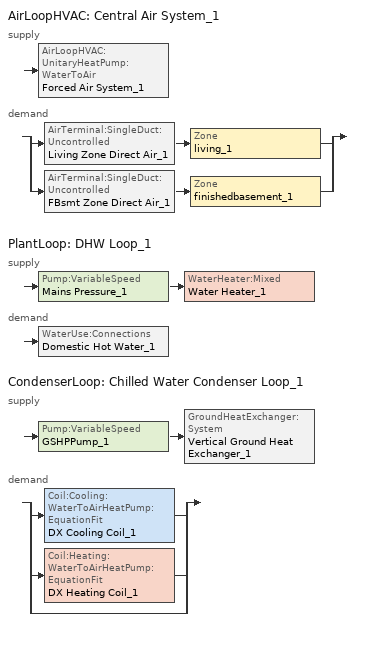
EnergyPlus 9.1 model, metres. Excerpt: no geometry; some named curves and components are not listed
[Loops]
AirLoopHVAC 'Central Air System_1'
 supply: AirLoopHVAC:UnitaryHeatPump:WaterToAir 'Forced Air System_1'
 demand: split
  | AirTerminal:SingleDuct:Uncontrolled 'Living Zone Direct Air_1' > Zone 'living_1'
  | AirTerminal:SingleDuct:Uncontrolled 'FBsmt Zone Direct Air_1' > Zone 'finishedbasement_1'
PlantLoop 'DHW Loop_1'
 supply: Pump:VariableSpeed 'Mains Pressure_1' > WaterHeater:Mixed 'Water Heater_1'
 demand: WaterUse:Connections 'Domestic Hot Water_1'
CondenserLoop 'Chilled Water Condenser Loop_1'
 supply: Pump:VariableSpeed 'GSHPPump_1' > GroundHeatExchanger:System 'Vertical Ground Heat Exchanger_1'
 demand: split
  | Coil:Cooling:WaterToAirHeatPump:EquationFit 'DX Cooling Coil_1'
  | Coil:Heating:WaterToAirHeatPump:EquationFit 'DX Heating Coil_1'
  | bypass
[EnergyManagementSystem:Sensor]
Sensor_HeatingSeasonSchedule: HeatingSeasonSchedule; Schedule Value
Sensor_CoolingSeasonSchedule: CoolingSeasonSchedule; Schedule Value
SensibleLoadPredicted_1: living_1; Zone Predicted Sensible Load to Setpoint Heat Transfer Rate
CeilingFan_sch_1: CeilingFan_1; Schedule Value
Tout_1: living_1; Zone Outdoor Air Drybulb Temperature
Hout_1: Site Outdoor Air Enthalpy
Pbar_1: Site Outdoor Air Barometric Pressure
Tin_1: living_1; Zone Mean Air Temperature
Phiin_1: living_1; Zone Air Relative Humidity
Win_1: living_1; Zone Mean Air Humidity Ratio
Wout_1: Site Outdoor Air Humidity Ratio
Vwind_1: Site Wind Speed
WH_sch_1: AlwaysOn; Schedule Value
Range_sch_1: RangeHood_1; Schedule Value
Bath_sch_1: BathExhaust_1; Schedule Value
Clothes_dryer_sch_1: ClothesDryerExhaust_1; Schedule Value
NVAvail_1: NatVent_1; Schedule Value
NVSP_1: NatVentTemp_1; Schedule Value
Fan_RTF_Sensor_1: Supply Fan_1; Fan Runtime Fraction
AH_MFR_Sensor_1: Air Demand Inlet Node_1; System Node Mass Flow Rate
AH_VFR_Sensor_1: Air Demand Inlet Node_1; System Node Current Density Volume Flow Rate
AH_Tout_Sensor_1: Air Demand Inlet Node_1; System Node Temperature
AH_Wout_Sensor_1: Air Demand Inlet Node_1; System Node Humidity Ratio
RA_T_Sensor_1: Living Return Node_1; System Node Temperature
RA_W_Sensor_1: Living Return Node_1; System Node Humidity Ratio
AHZone_T_Sensor_1: finishedbasement_1; Zone Air Temperature
AHZone_W_Sensor_1: finishedbasement_1; Zone Mean Air Humidity Ratio
PVPwr: PV System; Generator Produced DC Electric Power
CoilSensibleCooling_1: DX Cooling Coil_1; Cooling Coil Sensible Cooling Energy
CoilLatentCooling_1: DX Cooling Coil_1; Cooling Coil Latent Cooling Energy
D_MixSensLoss_1: living_1; Zone Mixing Sensible Heat Loss Energy
D_MixSensGain_1: living_1; Zone Mixing Sensible Heat Gain Energy
D_MixLatLoss_1: living_1; Zone Mixing Latent Heat Loss Energy
D_MixLatGain_1: living_1; Zone Mixing Latent Heat Gain Energy
S_LeakSens_1: SupplySensibleLeakageToLiving_1; Other Equipment Convective Heating Energy
S_LeakLat_1: SupplyLatentLeakageToLiving_1; Other Equipment Latent Gain Energy
S_CondSens_1: SupplyDuctConductionToLiving_1; Other Equipment Convective Heating Energy
R_LeakSens_1: ReturnSensibleLeakageEquip_1; Other Equipment Convective Heating Energy
R_LeakLat_1: ReturnLatentLeakageEquip_1; Other Equipment Latent Gain Energy
R_CondSens_1: ReturnDuctConductionToPlenum_1; Other Equipment Convective Heating Energy
HVACPumpE_1: GSHPPump_1; Pump Electric Energy
HVACFanE_1: Supply Fan_1; Fan Electric Energy
Q_heat_HP_1: DX Heating Coil_1; Heating Coil Electric Energy
DeliveredHeating_1: DX Heating Coil_1; Heating Coil Heating Energy
Q_WH_1: Water Heater_1; Water Heater Gas Energy
Q_H_FuelOil_1: EMS; Heating FuelOil_1
Q_H_Propane_1: EMS; Heating Propane_1
pv_generation_bldg_1: Photovoltaic:ElectricityProduced
pv_inverter_losses_1: PowerConversion:ElectricityProduced
[EnergyManagementSystem:Actuator]
Name | Actuated Component Unique | Actuated Component Type | Actuated Component Control Type
SupplyFanAvailabilityOverride_1 | SupplyFanAvailability_1 | Schedule:Constant | Schedule Value
CeilingFanScheduleOverride_1 | CeilingFansMaster_1 | Schedule:Constant | Schedule Value
WholeHouseFanPowerOverride_1 | House Exhaust Fan Load_1 | ElectricEquipment | Electric Power Level
RangeHoodFanPowerOverride_1 | Range Hood Fan Load_1 | ElectricEquipment | Electric Power Level
BathExhaustFanPowerOverride_1 | Bath Exhaust Fan Load_1 | ElectricEquipment | Electric Power Level
NatVentFlow_1 | Natural Ventilation_1 | Zone Ventilation | Air Exchange Flow Rate
InfilFlow_1 | Living Infiltration_1 | Zone Infiltration | Air Exchange Flow Rate
SupplyLeakSensibleActuator_1 | SupplySensibleLeakageToLiving_1 | OtherEquipment | Power Level
SupplyLeakLatentActuator_1 | SupplyLatentLeakageToLiving_1 | OtherEquipment | Power Level
SupplyDuctLoadToLivingActuator_1 | SupplyDuctConductionToLiving_1 | OtherEquipment | Power Level
ConductionToAHZoneActuator_1 | SupplyDuctConductionToAHZone_1 | OtherEquipment | Power Level
ReturnDuctLoadToPlenumActuator_1 | ReturnDuctConductionToPlenum_1 | OtherEquipment | Power Level
ReturnConductionToAHZoneActuator_1 | ReturnDuctConductionToAHZone_1 | OtherEquipment | Power Level
SensibleLeakageToAHZoneActuator_1 | SupplySensibleLeakageToAHZone_1 | OtherEquipment | Power Level
LatentLeakageToAHZoneActuator_1 | SupplyLatentLeakageToAHZone_1 | OtherEquipment | Power Level
ReturnSensibleLeakageActuator_1 | ReturnSensibleLeakageEquip_1 | OtherEquipment | Power Level
ReturnLatentLeakageActuator_1 | ReturnLatentLeakageEquip_1 | OtherEquipment | Power Level
AHZoneToLivingFlowRateActuator_1 | AHZoneToLivingZoneMixing_1 | ZoneMixing | Air Exchange Flow Rate
LivingToAHZoneFlowRateActuator_1 | LivingZoneToAHZoneMixing_1 | ZoneMixing | Air Exchange Flow Rate
InvEff | InverterCurve | Curve | Curve Result
[EnergyManagementSystem:ProgramCallingManager]
FanAvailabilityProgramManager_1: AfterPredictorBeforeHVACManagers; SupplyFanScheduleProgram_1
CeilingFanProgramManager_1: BeginTimestepBeforePredictor; CeilingFanScheduleProgram_1
AirflowCalculator_1: BeginTimestepBeforePredictor; InfiltrationProgram_1; NaturalVentilationProgram_1
DuctLeakageCallingManager_1: EndOfSystemTimestepAfterHVACReporting; DuctLeakageProgram_1
PVInverterProgramManager: InsideHVACSystemIterationLoop; PVInverterProgram
DeliveredHeatingCoolingManager_1: EndOfSystemTimestepAfterHVACReporting; DeliveredHeatingCoolingProgram_1
HVACOutputReporting: EndOfSystemTimestepBeforeHVACReporting; HeatingFuelConversionProgram_1; HeatingElectricityProgram_1; WaterHeatingFuelConversionProgram_1; ZeroMeterProgram
ApportionPVtoUnitsManager_1: EndOfSystemTimestepAfterHVACReporting; ApportionPVtoUnits_1
[EnergyManagementSystem:Program]
SupplyFanScheduleProgram_1: Set SupplyFanAvailabilityOverride_1 = 1; If (Sensor_HeatingSeasonSchedule == 0) && (SensibleLoadPredicted_1 > 0); Set SupplyFanAvailabilityOverride_1 = 0; ElseIf (Sensor_CoolingSeasonSchedule == 0) && (SensibleLoadPredicted_1 < 0); Set SupplyFanAvailabilityOverride_1 = 0; ElseIf SensibleLoadPredicted_1 == 0; Set SupplyFanAvailabilityOverride_1 = 0; EndIf
CeilingFanScheduleProgram_1: If CeilingFan_sch_1 == 0; Set CeilingFanScheduleOverride_1 = 0; ElseIf Tin_1 <24.3888888889; Set CeilingFanScheduleOverride_1 = 0; Else; Set CeilingFanScheduleOverride_1 = 1; EndIf
InfiltrationProgram_1: Set p_m = 0.14; Set p_s = 0.22; Set s_m = 270; Set s_s = 370; Set z_m = 9.99744; Set z_s = 6.6675; Set f_t = (((s_m/z_m)^p_m)*((z_s/s_s)^p_s)); Set VwindL_1 = (f_t*Vwind_1); Set Tdiff = Tin_1 - Tout_1; Set DeltaT = (@Abs Tdiff); Set c = 0.0757166896677; Set Cs = 0.101546808199; Set Cw = 0.154589424511; Set n = 0.67; Set sft = (f_t*0.5); Set Qn = (((c*Cs*(DeltaT^n))^2)+(((c*Cw)*((sft*Vwind_1)^(2*n)))^2))^0.5; Set Tdiff = Tin_1 - Tout_1; Set DeltaT = (@Abs Tdiff); Set QWHV_1 = WH_sch_1*0.0337961561784; Set Qrange_1 = Range_sch_1*0.047194744; Set Qdryer_1 = Clothes_dryer_sch_1*0.047194744; Set Qbath_1 = Bath_sch_1*0.047194744; Set QhpwhOut = 0; Set QhpwhIn = 0; Set QductsOut = DuctLeakExhaustFanEquivalent_1; Set QductsIn = DuctLeakSupplyFanEquivalent_1; Set Qout = Qrange_1+Qbath_1+Qdryer_1+QhpwhOut+QductsOut; Set Qin = QhpwhIn+QductsIn; Set Qu = (@Abs (Qout - Qin)); Set Qb = QWHV_1 + (@Min Qout Qin); Set WholeHouseFanPowerOverride_1 = 0; Set faneff_wh = 0.566336928; Set WholeHouseFanPowerOverride_1= (QWHV_1*300)/faneff_wh; Set faneff_sp = 0.47194744; Set RangeHoodFanPowerOverride_1 = (Qrange_1*300)/faneff_sp; Set BathExhaustFanPowerOverride_1 = (Qbath_1*300)/faneff_sp; Set Q_acctd_for_elsewhere = QhpwhOut + QhpwhIn + QductsOut + QductsIn; Set InfilFlow_1 = (((Qu^2) + (Qn^2))^0.5) - Q_acctd_for_elsewhere; Set InfilFlow_1 = (@Max InfilFlow_1 0); Set InfilFlow_display_1 = (((Qu^2) + (Qn^2))^0.5) - Qu; Set InfMechVent_1 = Qb + InfilFlow_1
NaturalVentilationProgram_1: Set Tdiff = Tin_1 - Tout_1; Set DeltaT = (@Abs Tdiff); Set Phiout = (@RhFnTdbWPb Tout_1 Wout_1 Pbar_1); Set NVArea = 8238.34226766; Set Cs = 0.000245082588774; Set Cw = 0.000101831985966; Set MaxNV = 2.93715014448; Set MaxHR = 0.0115; Set MaxRH = 0.7; Set SGNV = (NVAvail_1*NVArea)*((((Cs*DeltaT)+(Cw*(Vwind_1^2)))^0.5)/1000); If (Wout_1 < MaxHR) && (Phiout < MaxRH) && (Tin_1 > NVSP_1); Set NVadj1 = (Tin_1 - NVSP_1)/(Tin_1 - Tout_1); Set NVadj2 = (@Min NVadj1 1); Set NVadj3 = (@Max NVadj2 0); Set NVadj = SGNV*NVadj3; Set NatVentFlow_1 = (@Min NVadj MaxNV); Else; Set NatVentFlow_1 = 0; EndIf
DuctLeakageProgram_1: Set AH_MFR_1 = AH_MFR_Sensor_1; Set Fan_RTF_1 = Fan_RTF_Sensor_1; Set AH_VFR_1 = AH_VFR_Sensor_1; Set AH_Tout_1 = AH_Tout_Sensor_1; Set AH_Wout_1 = AH_Wout_Sensor_1; Set RA_T_1 = RA_T_Sensor_1; Set RA_W_1 = RA_W_Sensor_1; Set AHZone_T_1 = AHZone_T_Sensor_1; Set AHZone_W_1 =  AHZone_W_Sensor_1; Run CalculateDuctLeakage_1; Set SupplyLeakSensibleActuator_1 = SupplyLeakSensibleLoad_1; Set SupplyLeakLatentActuator_1 = SupplyLeakLatentLoad_1; Set SupplyDuctLoadToLivingActuator_1 = SupplyDuctLoadToLiving_1; Set ConductionToAHZoneActuator_1 = ConductionToAHZone_1; Set SensibleLeakageToAHZoneActuator_1 = SensibleLeakageToAHZone_1; Set LatentLeakageToAHZoneActuator_1 = LatentLeakageToAHZone_1; Set ReturnSensibleLeakageActuator_1 = ReturnSensibleLeakage_1; Set ReturnLatentLeakageActuator_1 = ReturnLatentLeakage_1; Set ReturnDuctLoadToPlenumActuator_1 = ReturnDuctLoadToPlenum_1; Set ReturnConductionToAHZoneActuator_1 = ReturnConductionToAHZone_1; Set AHZoneToLivingFlowRateActuator_1 = AHZoneToLivingFlowRate_1; Set LivingToAHZoneFlowRateActuator_1 = LivingToAHZoneFlowRate_1
PVInverterProgram: Set PLR = PVPwr/4800.0; If PLR > 0; Set InvEff1 = PLR*0.96; Set InvEff2 = InvEff1 - 0.003; Set InvEff = InvEff2/PLR; Else; Set InvEff = 0; EndIf
DeliveredHeatingCoolingProgram_1: Set StepsPerHour = ZoneTimeStep / SystemTimeStep; Set HPWH_sens_clg_1 = 0; Set HPWH_lat_clg_1 = 0; Set d1 = D_MixSensLoss_1; Set d2 = D_MixSensGain_1; Set d3 = D_MixLatLoss_1; Set d4 = D_MixLatGain_1; Set d5 = S_LeakSens_1; Set d6 = S_LeakLat_1; Set d7 = S_CondSens_1; Set d8 = R_LeakSens_1; Set d9 = R_LeakLat_1; Set d10 = R_CondSens_1; Set EMSHeatingDuctLosses_1 = (@Max 0  ((d2 - d1) - d5 - d7 - d8 - d10)); Set EMSCoolingDuctLossesSens_1 = (@Max 0  ((d2 - d1) + d5 + d7 + d8 + d10)); Set EMSCoolingDuctLossesLatent_1 = (@Max 0  ((d4 - d3) + d6 + d9)); Set E_supp = 0; Set E_supp_fb = 0; Set DeliveredHeatingHP = 0; Set DeliveredHeating_fb = 0; Set SC_fb = 0; Set LC_fb = 0; Set x = DeliveredHeating_1 + DeliveredHeatingHP + DeliveredHeating_fb; Set EMSDeliveredHeatingInclDucts_1 = x * StepsPerHour; Set EMSDeliveredHeatingSupp_1 = (E_supp + E_supp_fb) * StepsPerHour; Set EMSDeliveredCoolingSensInclDucts_1 = (CoilSensibleCooling_1 + SC_fb) * StepsPerHour; If (x + E_supp + E_supp_fb) > 0; Set f_supp = (E_supp + E_supp_fb) / (x + E_supp + E_supp_fb); Else; Set f_supp = 0; EndIf; Set EMSDeliveredHeating_1 = EMSDeliveredHeatingInclDucts_1-(EMSHeatingDuctLosses_1*(1-f_supp)); Set EMSDeliveredHeatingSupp_1 = EMSDeliveredHeatingSupp_1-(EMSHeatingDuctLosses_1*f_supp); Set EMSDeliveredHeatingWithSupp_1 = EMSDeliveredHeating_1 + EMSDeliveredHeatingSupp_1; Set EMSDeliveredCoolingSens_1 = EMSDeliveredCoolingSensInclDucts_1 - EMSCoolingDuctLossesSens_1; Set DehumRemovedWater = 0; Set EMSDeliveredCoolingLatentHVAC_1 = (CoilLatentCooling_1 + LC_fb) - EMSCoolingDuctLossesLatent_1; Set EMSDeliveredCoolingLatentDehum_1 = DehumRemovedWater * 2454031.86336; Set EMSDeliveredCoolingLatentHVAC_1 = EMSDeliveredCoolingLatentHVAC_1 * StepsPerHour; Set EMSDeliveredCoolingLatentDehum_1 = EMSDeliveredCoolingLatentDehum_1 * StepsPerHour; Set HVACFanE_fb = 0; If (HVACPumpE_1 > 0) || (HVACFanE_1 > 0); If EMSDeliveredHeating_1 > 0; Set HVACFanPumpE_Heat_1 = HVACPumpE_1 + HVACFanE_1; Set HVACFanPumpE_Cool_1 = 0; ElseIf EMSDeliveredCoolingSens_1 > 0; Set HVACFanPumpE_Heat_1 = 0; Set HVACFanPumpE_Cool_1 = HVACPumpE_1 + HVACFanE_1; EndIf; Else; Set HVACFanPumpE_Heat_1 = 0; Set HVACFanPumpE_Cool_1 = 0; EndIf
ZeroMeterProgram: Set EMSZeroMeter = 0
HeatingFuelConversionProgram_1: Set Q_pilot = 0; Set Q_heat = 0; Set Q_heat_fb = 0; Set Q_FuelOil_1 = 0; Set Q_Propane_1 = 0; Set Q_Gas_1 = 0
HeatingElectricityProgram_1: Set Q_pilot = 0; Set Q_heat = 0; Set Q_heat_fb = 0; Set E_supp = 0; Set E_supp_fb = 0; Set E_mshp_fb = 0; Set E_defrost_fb = 0; Set E_Heat_1 = Q_heat + Q_heat_HP_1; Set E_Heat_supp_1 = 0
WaterHeatingFuelConversionProgram_1: Set Q_WH_FuelOil_1 = 0; Set Q_WH_Propane_1 = 0; Set Q_WH_Gas_1 = Q_WH_1; Set Q_Unit_oil_1 = Q_WH_FuelOil_1 + Q_H_FuelOil_1; Set Q_Unit_propane_1 = Q_WH_Propane_1 + Q_H_Propane_1
ApportionPVtoUnits_1: Set pv_generation_unit_1 = (pv_generation_bldg_1 + pv_inverter_losses_1) * 1.0
[ZoneControl:Thermostat] Control Type Schedule=LivingZoneControl_1; Control 1=living_1 Zone Temperature SP
Name | Zone
living_1 Zone Thermostat | living_1
FBsmt Zone Thermostat_1 | finishedbasement_1
[ThermostatSetpoint:DualSetpoint]
living_1 Zone Temperature SP: Heating Setpoint Temperature Schedule=HeatingSetPoint_1; Cooling Setpoint Temperature Schedule=CoolingSetPoint_1
[WaterUse:Equipment]
Name | Peak Flow rate {m^3/s} | Flow Rate Fraction Schedule | Target Temperature Schedule
Clothes Washer_1 | 0.000673689 | ClothesWasher_1 | CWWaterTempSchedule_1
Dishwasher_1 | 0.000111604 | Dishwasher_1 | DWWaterTempSchedule
Sinks_1 | 0.000210891 | Sinks_1 | SSBWaterTempSchedule
Showers_1 | 0.000284557 | Showers_1 | SSBWaterTempSchedule
Baths_1 | 0.000488829 | Baths_1 | SSBWaterTempSchedule
[EnergyManagementSystem:GlobalVariable]
DuctLeakSupplyFanEquivalent_1: DuctLeakExhaustFanEquivalent_1
[EnergyManagementSystem:OutputVariable]
Name | EMS Variable | Type of Data in Variable | Update Frequency | EMS Program or Subroutine | Units
Zone Infil Flow Rate_1 | InfilFlow_display_1 | Averaged | ZoneTimestep | InfiltrationProgram_1 | m3/s
Zone Infil/MechVent Flow Rate_1 | InfMechVent_1 | Averaged | ZoneTimestep | InfiltrationProgram_1 | m3/s
Whole House Fan Vent Flow Rate_1 | QWHV_1 | Averaged | ZoneTimestep | InfiltrationProgram_1 | m3/s
Range Hood Fan Vent Flow Rate_1 | Qrange_1 | Averaged | ZoneTimestep | InfiltrationProgram_1 | m3/s
Bath Exhaust Fan Vent Flow Rate_1 | Qbath_1 | Averaged | ZoneTimestep | InfiltrationProgram_1 | m3/s
Clothes Dryer Exhaust Fan Vent Flow Rate_1 | Qdryer_1 | Averaged | ZoneTimestep | InfiltrationProgram_1 | m3/s
Local Wind Speed_1 | VwindL_1 | Averaged | ZoneTimestep | InfiltrationProgram_1 | m/s
Zone Natural Ventilation Flow Rate_1 | NatVentFlow_1 | Averaged | ZoneTimestep | NaturalVentilationProgram_1 | m3/s
EMSDeliveredCoolingSensInclDuctsOutputVariable_1 | EMSDeliveredCoolingSensInclDucts_1 | Summed | ZoneTimestep | DeliveredHeatingCoolingProgram_1 | J
EMSDeliveredHeatingInclDuctsOutputVariable_1 | EMSDeliveredHeatingInclDucts_1 | Summed | ZoneTimestep | DeliveredHeatingCoolingProgram_1 | J
EMSDeliveredCoolingSensOutputVariable_1 | EMSDeliveredCoolingSens_1 | Summed | ZoneTimestep | DeliveredHeatingCoolingProgram_1 | J
EMSDeliveredHeatingOutputVariable_1 | EMSDeliveredHeating_1 | Summed | ZoneTimestep | DeliveredHeatingCoolingProgram_1 | J
EMSDeliveredHeatingSuppOutputVariable_1 | EMSDeliveredHeatingSupp_1 | Summed | ZoneTimestep | DeliveredHeatingCoolingProgram_1 | J
EMSDeliveredHeatingWithSuppOutputVariable_1 | EMSDeliveredHeatingWithSupp_1 | Summed | ZoneTimestep | DeliveredHeatingCoolingProgram_1 | J
EMSCoolingDuctLossesSensOutputVariable_1 | EMSCoolingDuctLossesSens_1 | Summed | ZoneTimestep | DeliveredHeatingCoolingProgram_1 | J
EMSCoolingDuctLossesLatentOutputVariable_1 | EMSCoolingDuctLossesLatent_1 | Summed | ZoneTimestep | DeliveredHeatingCoolingProgram_1 | J
EMSHeatingDuctLossesOutputVariable_1 | EMSHeatingDuctLosses_1 | Summed | ZoneTimestep | DeliveredHeatingCoolingProgram_1 | J
EMSDeliveredCoolingLatentHVACOutputVariable_1 | EMSDeliveredCoolingLatentHVAC_1 | Summed | ZoneTimestep | DeliveredHeatingCoolingProgram_1 | J
Heating HVAC Fan Pump EMS_1 | HVACFanPumpE_Heat_1 | Summed | SystemTimestep | DeliveredHeatingCoolingProgram_1 | J
Cooling HVAC Fan Pump EMS_1 | HVACFanPumpE_Cool_1 | Summed | SystemTimestep | DeliveredHeatingCoolingProgram_1 | J
EMSDeliveredCoolingLatentDehumOutputVariable_1 | EMSDeliveredCoolingLatentDehum_1 | Summed | ZoneTimestep | DeliveredHeatingCoolingProgram_1 | J
HPWH_sens_clg_OutputVariable_1 | HPWH_sens_clg_1 | Summed | ZoneTimestep | DeliveredHeatingCoolingProgram_1 | J
HPWH_lat_clg_OutputVariable_1 | HPWH_lat_clg_1 | Summed | ZoneTimestep | DeliveredHeatingCoolingProgram_1 | J
ZeroMeter | EMSZeroMeter | Summed | SystemTimestep | ZeroMeterProgram | J
Heating Electricity_1 | E_Heat_1 | Summed | SystemTimestep | HeatingElectricityProgram_1 | J
HeatingSupp Electricity_1 | E_Heat_supp_1 | Summed | SystemTimestep | HeatingElectricityProgram_1 | J
Heating FuelOil_1 | Q_FuelOil_1 | Summed | SystemTimestep | HeatingFuelConversionProgram_1 | m3
Heating Propane_1 | Q_Propane_1 | Summed | SystemTimestep | HeatingFuelConversionProgram_1 | m3
Heating Gas_1 | Q_Gas_1 | Summed | SystemTimestep | HeatingFuelConversionProgram_1 | J
Water Heating FuelOil_1 | Q_WH_FuelOil_1 | Summed | SystemTimestep | WaterHeatingFuelConversionProgram_1 | m3
Water Heating Propane_1 | Q_WH_Propane_1 | Summed | SystemTimestep | WaterHeatingFuelConversionProgram_1 | m3
Water Heating Gas_1 | Q_WH_Gas_1 | Summed | SystemTimestep | WaterHeatingFuelConversionProgram_1 | J
Unit oil_1 | Q_Unit_oil_1 | Summed | SystemTimestep | WaterHeatingFuelConversionProgram_1 | m3
Unit propane_1 | Q_Unit_propane_1 | Summed | SystemTimestep | WaterHeatingFuelConversionProgram_1 | m3
Apportioned PV Generation_1 | pv_generation_unit_1 | Summed | ZoneTimestep | ApportionPVtoUnits_1 | J
[EnergyManagementSystem:Subroutine]
CalculateDuctLeakage_1: Set f_sup = 0.0684815184815; Set f_ret = 0.05004995005; Set f_OA = 0.0; Set OAFlowRate = f_OA * AH_VFR_1; Set SupplyLeakFlowRate = f_sup * AH_VFR_1; Set ReturnLeakFlowRate = f_ret * AH_VFR_1; Set AHZoneToLivingFlowRate_1 = (@Abs (SupplyLeakFlowRate - ReturnLeakFlowRate - OAFlowRate)); Set LivingToAHZoneFlowRate_1 = 0; Set DuctLeakSupplyFanEquivalent_1 = 0; Set DuctLeakExhaustFanEquivalent_1 = OAFlowRate; If (AH_MFR_1 > 0); Set h_SA = (@HFnTdbW AH_Tout_1 AH_Wout_1); Set h_AHZone = (@HFnTdbW AHZone_T_1 AHZone_W_1); Set h_RA = (@HFnTdbW RA_T_1 RA_W_1); Set h_fg = (@HfgAirFnWTdb AH_Wout_1 AH_Tout_1); Set SALeakageQtot = f_sup * AH_MFR_1 * (h_RA - h_SA); Set SupplyLeakLatentLoad_1 = f_sup * AH_MFR_1 * h_fg * (RA_W_1 - AH_Wout_1); Set SupplyLeakSensibleLoad_1 = SALeakageQtot - SupplyLeakLatentLoad_1; Set expTerm = (Fan_RTF_1 / (AH_MFR_1 * 1006.0)) * 42.3416790325; Set expTerm = 0 - expTerm; If expTerm <= -20; Set Tsupply = AHZone_T_1; Else; Set Tsupply = AHZone_T_1 + ((AH_Tout_1 - AHZone_T_1) * (@Exp expTerm)); EndIf; Set SupplyDuctLoadToLiving_1 = AH_MFR_1 * 1006.0 * (Tsupply - AH_Tout_1); Set ConductionToAHZone_1 = 0 - SupplyDuctLoadToLiving_1; Set expTerm = (Fan_RTF_1 / (AH_MFR_1 * 1006.0)) * 45.7205124199; Set expTerm = 0 - expTerm; If expTerm <= -20; Set Treturn = AHZone_T_1; Else; Set Treturn = AHZone_T_1 + ((RA_T_1 - AHZone_T_1) * (@Exp expTerm)); EndIf; Set ReturnDuctLoadToPlenum_1 = AH_MFR_1 * 1006.0 * (Treturn - RA_T_1); Set ReturnConductionToAHZone_1 = 0 - ReturnDuctLoadToPlenum_1; Set ReturnLatentLeakage_1 = 0; Set ReturnSensibleLeakage_1 = f_ret * AH_MFR_1 * 1006.0 * (AHZone_T_1 - RA_T_1); Set QtotLeakageToAHZone = f_sup * AH_MFR_1 * (h_SA - h_AHZone); Set LatentLeakageToAHZone_1 = f_sup * AH_MFR_1 * h_fg * (AH_Wout_1 - AHZone_W_1); Set SensibleLeakageToAHZone_1 = QtotLeakageToAHZone - LatentLeakageToAHZone_1; Else; Set SupplyLeakLatentLoad_1 = 0; Set SupplyLeakSensibleLoad_1 = 0; Set SupplyDuctLoadToLiving_1 = 0; Set ConductionToAHZone_1 = 0; Set ReturnDuctLoadToPlenum_1 = 0; Set ReturnConductionToAHZone_1 = 0; Set ReturnLatentLeakage_1 = 0; Set ReturnSensibleLeakage_1 = 0; Set LatentLeakageToAHZone_1 = 0; Set SensibleLeakageToAHZone_1 = 0; EndIf
[ZoneHVAC:EnergyRecoveryVentilator]
ERV_1: Availability Schedule=AlwaysOn; Heat Exchanger=ERV Heat Exchanger_1; Supply Air Flow rate {m^3/s}=0.0337962; Exhaust Air Flow rate {m^3/s}=0.0337962; Supply Air Fan=ERV Supply Fan_1; Exhuast Air Fan=ERV Exhaust Fan_1; Controller=ERV Controller_1
[ZoneHVAC:EnergyRecoveryVentilator:Controller]
ERV Controller_1: Exhaust Air Temperature Limit=NoExhaustAirTemperatureLimit; Exhaust Air Enthalpy Limit=NoExhaustAirEnthalpyLimit; Time of Day Economizer Flow Control Schedule=AlwaysOff; High Humidity Control Flag=No
[HeatExchanger:AirToAir:SensibleAndLatent]
ERV Heat Exchanger_1: Availability Schedule=AlwaysOn; Nominal Supply Air Flow Rate=0.0337962; Sensible Effectiveness at 100% Heating Air Flow=0.713019; Latent Effectiveness at 100% Heating Air Flow=0; Sensible Effectiveness at 75% Heating Air Flow=0.713019; Latent Effectiveness at 75% Heating Air Flow=0; Sensible Effectiveness at 100% Cooling Air Flow=0.713019; Latent Effectiveness at 100% Cooling Air Flow=0; Sensible Effectiveness at 75% Cooling Air Flow=0.713019; Latent Effectiveness at 75% Cooling Air Flow=0
[Fan:OnOff] Motor Efficiency=1
Name | Availability Schedule | Fan Efficiency | Pressure Rise {Pa} | Maximum Flow rate {m^3/s} | Motor In Airstream Fraction | Fan Power Ratio Function of Speed Ratio Curve | Maximum Flow Rate {m^3/s}
ERV Supply Fan_1 | AlwaysOn | 0.566337 | 300 | 0.0337962 | 1 | Fan-EIR-fPLR
ERV Exhaust Fan_1 | AlwaysOn | 0.566337 | 300 | 0.0337962 | 0 | Fan-EIR-fPLR
Supply Fan_1 | SupplyFanAvailability_1 | 0.117562 | 124.55 |  | 1 |  | 0.44416
[Sizing:Plant] Loop Design Temperature Difference {deltaC}=5.55556
Name | Loop Type | Design Loop Exit Temperature {C}
Chilled Water Condenser Loop_1 | Condenser | 29.4444
DHW Loop_1 | Heating | 52.6667
[CondenserLoop]
Chilled Water Condenser Loop_1: Fluid Type Note: the only option available 8-2-11 xf=UserDefinedFluidType; User Defined Fluid Type=GLHXFluid; Condenser Equipment Operation Scheme=Tower Loop Operation_1; Maximum Loop Temperature {C}=48.88889; Minimum Loop Temperature {C}=1.66667; Maximum Loop Flow Rate {m3/s}=0.000378541; Minimum Loop Flow Rate {m3/s}=0; Condenser Loop Volume {m3}=autocalculate; Load Distribution Scheme=SequentialLoad
[SetpointManager:FollowGroundTemperature]
Condenser Loop Ground Control Temperature_1: Temperature, Site:GroundTemperature:Deep, 0, 48.88889, 1.66667
[CondenserEquipmentList]
All Towers_1: Vertical Ground Heat Exchanger_1
[PlantEquipmentOperation:Uncontrolled]
Year Round Tower Operation_1: Equipment List=All Towers_1
[CondenserEquipmentOperationSchemes]
Tower Loop Operation_1: Control Scheme 1=Year Round Tower Operation_1; Control Scheme 1 Schedule=AlwaysOn
[Pump:VariableSpeed] Fraction of Motor Inefficiencies to Fluid Stream=0; Coefficient 1 of the Part Load Performance Curve=0; Coefficient 2 of the Part Load Performance Curve=1; Coefficient 3 of the Part Load Performance Curve=0; Coefficient 4 of the Part Load Performance Curve=0; Pump Control Type=Intermittent
Name | Design Flow Rate {m3/s} | Rated Pump Head {Pa} | Rated Power Consumption {W} | Motor Efficiency | Minimum Flow Rate (m3/s) | Design Flow Rate {m^3/s} | Minimum Flow Rate {m^3/s}
GSHPPump_1 | 0.000378541 | 149460 | autosize | 0.462 | 0
Mains Pressure_1 |  | 1 | 0 | 1 |  | 0.01 | 0
[AirLoopHVAC]
Central Air System_1: Design Supply Air Flow rate {m^3/s}=0.444155
[AirLoopHVAC:UnitaryHeatPump:WaterToAir]
Forced Air System_1: Availability Schedule=AlwaysOn; Supply Air Flow Rate {m3/s}=0.444155; Controlling Zone or Thermostat Location=living_1; Supply Air Fan=Supply Fan_1; Heating Coil=DX Heating Coil_1; Heating Convergence=0.001; Cooling Coil=DX Cooling Coil_1; Cooling Convergence=0.001; Maximum Cycling Rate {cycles/hr}=2.5; Heat Pump Time Constant {s}=60; Fraction of On-Cycle Power Use=0.01; Heat Pump Fan Delay Time {s}=60; Supplemental Heating Coil=HeatPump Supp Heater_1; Maximum Supply Air Temperature from Supplemental Heater {C}=76.6667; Maximum Outdoor Dry-Bulb Temperature for Supplemental Heater Operation {C}=4.44444; Fan Placement=BlowThrough; Supply Air Fan Operating Mode Schedule=SupplyFanOperation_1; Heat Pump Coil Water Flow Mode=Cycling
[Coil:Heating:WaterToAirHeatPump:EquationFit]
DX Heating Coil_1: Rated Air Flow Rate {m3/s}=0.404281; Rated Water Flow Rate {m3/s}=0.000378541; Rated Heating Capacity {W}=9372.38; Rated Heating Coefficient of Performance=3.74777; Heating Capacity Coefficient 1=-5.21544; Heating Capacity Coefficient 2=-1.07399; Heating Capacity Coefficient 3=7.59731; Heating Capacity Coefficient 4=0; Heating Capacity Coefficient 5=0; Heating Power Consumption Coefficient 1=-11.0778; Heating Power Consumption Coefficient 2=10.2338; Heating Power Consumption Coefficient 3=1.52933; Heating Power Consumption Coefficient 4=0; Heating Power Consumption Coefficient 5=0
[Coil:Heating:Electric]
HeatPump Supp Heater_1: Availability Schedule=HeatingSeasonSchedule; Efficiency=1; Nominal Capacity {W}=9372.38
[Coil:Cooling:WaterToAirHeatPump:EquationFit]
DX Cooling Coil_1: Rated Air Flow Rate {m3/s}             Note - wait for Autosize capability from Neal and Jon=0.444155; Rated Water Flow Rate {m3/s}=0.000378541; Rated Total Cooling Capacity {W}=9372.38; Rated Sensible Cooling Capacity {W}    Note - Use SHR =0.75 as default for now.... need further work=6860.58; Rated Cooling Coefficient of Performance=5.91983; Cooling Capacity Coefficient 1=-3.91606; Cooling Capacity Coefficient 2=7.04294; Cooling Capacity Coefficient 3=-2.27059; Cooling Capacity Coefficient 4=0; Cooling Capacity Coefficient 5=0; Sensible Cooling Capacity Coefficient 1=26.7839; Sensible Cooling Capacity Coefficient 2=0; Sensible Cooling Capacity Coefficient 3=-23.8324; Sensible Cooling Capacity Coefficient 4=-1.11574; Sensible Cooling Capacity Coefficient 5=0; Sensible Cooling Capacity Coefficient 6=0; Cooling Power Consumption Coefficient 1=-6.23374; Cooling Power Consumption Coefficient 2=1.6101; Cooling Power Consumption Coefficient 3=5.31708; Cooling Power Consumption Coefficient 4=0; Cooling Power Consumption Coefficient 5=0; Nominal Time for Condensate Removal to Begin {s}=1000; Ratio of Initial Moisture Evaporation Rate and Steady State Latent Capacity=1.5
[WaterUse:Storage]
Condensate Tank 1_1: Water Quality Subcategory=CC2 Condensate Drain Tank; Maximum Capacity {m3}=2; Initial Volume {m3}=0; Type of Supply Controlled by Float Valve=None; Water Thermal Mode=ScheduledTemperature; Water Temperature Schedule=DWWaterTempSchedule; Ambient Temperature Indicator=Zone; Zone=dummy
[AirTerminal:SingleDuct:Uncontrolled] Availability Schedule=AlwaysOn
Name | Maximum Flow Rate {m^3/s}
Living Zone Direct Air_1 | 0.404086
FBsmt Zone Direct Air_1 | 0.040069
[AirLoopHVAC:ReturnPlenum]
Return Plenum_1: Zone=RA Duct Zone_1
[Zone equipment]
living_1: ERV_1, Living Zone Direct Air_1
finishedbasement_1: FBsmt Zone Direct Air_1
[PlantLoop]
DHW Loop_1: Fluid Type=Water; Plant Equipment Operation Scheme=DHW Loop Operation_1; Maximum Loop Temperature {C}=100; Minimum Loop Temperature {C}=0; Maximum Loop Flow Rate {m^3/s}  (This size represents the physical limitations to flow due to losses in the piping system. For BEopt we assume that the pipes are always adequately sized)=0.01; Minimum Loop Flow Rate {m^3/s}=0; Plant Loop Volume {m^3}=0.003; Load Distribution Scheme=Optimal
[PlantEquipmentOperationSchemes]
DHW Loop Operation_1: Control Scheme 1=DHW Control Scheme_1; Control Scheme 1 Schedule=AlwaysOn
[PlantEquipmentOperation:HeatingLoad]
DHW Control Scheme_1: Load Range 1 Lower Limit {W}=0; Load Range 1 Upper Limit {W}=1000000000000000; Priority Control 1 Equip List=DHW Plant Equipment_1
[PlantEquipmentList]
DHW Plant Equipment_1: Water Heater_1
[WaterHeater:Mixed]
Water Heater_1: 0.143846, WaterHeaterSP1Schedule, 2, 99, Cycle, 9965.4, 0, 0, 0, NaturalGas, 0.78894, 1, Electricity, 0, 165, Electricity, 0, Zone, finishedbasement_1, 2.3753, 0.91, 2.3753, 1, 1, 1, autosize, 1.5
[SetpointManager:Scheduled]
DHW Loop Setpoint Manager_1: Control Variable=Temperature; Schedule=DHWSupplySetpoint; Setpoint Node or NodeList=DHW Supply Outlet Node_1
[WaterUse:Connections]
Domestic Hot Water_1: Drain Water Heat Exchanger Type=None; Water Use Equipment 1=Sinks_1; Water Use Equipment 2=Showers_1; Water Use Equipment 3=Clothes Washer_1; Water Use Equipment 4=Dishwasher_1; Water Use Equipment 5=Baths_1
[ElectricLoadCenter:Distribution]
Electric Load Center: Generator List=PV list; Generator Operation Scheme Type=Baseload; Demand Limit Scheme Purchased Electric Demand Limit {W}=0; Electrical Buss Type=DirectCurrentWithInverter; Inverter Object=PV Inverter
[ElectricLoadCenter:Generators]
PV list: Generator 1=PV System; Generator 1 Rated Electric Power Output {W}=4000; Generator 1 Availability Schedule=AlwaysOn
[Generator:Photovoltaic]
PV System: Surface=PV Panel; Module Performance=PV Module; Heat Transfer Integration Mode=Decoupled; Number of Modules in Parallel=1; Number of Modules in Series=22.9947
[PhotovoltaicPerformance:Sandia]
PV Module: Active Area {m2}=1.317; Number of Cells in Series=72; Number of Cells in Parallel=1; Short Circuit Current {A}=4.8; Open Circuit Voltage {V}=43.4; Current at Maximum Power Point {A}=4.4; Voltage at Maximum Power Point {V}=34; Sandia Database Parameter aIsc {1/K}=0.00026; Sandia Database Parameter aImp {1/K}=-0.00052; Sandia Database Parameter c0=1.0206; Sandia Database Parameter c1=-0.0206; Sandia Database Parameter BVoc0 {V/K}=-0.17; Sandia Database Parameter mBVoc {V/K}=0; Sandia Database Parameter BVmp0 {V/K}=-0.17; Sandia Database Parameter mBVmp {V/K}=0; Diode Factor=1.279; Sandia Database Parameter c2=-0.14909; Sandia Database Parameter c3=-8.95853; Sandia Database Parameter a0=0.938; Sandia Database Parameter a1=0.054228; Sandia Database Parameter a2=-0.0099032; Sandia Database Parameter a3=0.00072969; Sandia Database Parameter a4=-1.9074e-05; Sandia Database Parameter b0=1; Sandia Database Parameter b1=-0.002438; Sandia Database Parameter b2=0.0003103; Sandia Database Parameter b3=-1.246e-05; Sandia Database Parameter b4=2.11e-07; Sandia Database Parameter b5=-1.36e-09; Sandia Database Parameter Delta(Tc) {deltaC}=3; Sandia Database Parameter fd=1; Sandia Database Parameter a=-3.56; Sandia Database Parameter b=-0.075; Sandia Database Parameter c4=0.998; Sandia Database Parameter c5=0.002; Sandia Database Parameter Ix0=4.75; Sandia Database Parameter Ixx0=3.14; Sandia Database Parameter c6=1.159; Sandia Database Parameter c7=-0.159
[ElectricLoadCenter:Inverter:FunctionOfPower]
PV Inverter: Availability Schedule=AlwaysOn; Efficiency Function of Power Curve=InverterCurve; Rated Maximum Continuous Input Power {W}=4800; Minimum Efficiency=0; Maximum Efficiency=1; Minimum Power Output=15.12; Maximum Power=4800
[Schedule:Constant]
Name | Schedule Type | Hourly Value
AlwaysOff | FRACTION | 0
AlwaysOn; SupplyFanAvailability_1 | FRACTION | 1
CeilingFansMaster_1; CoolingSeasonSchedule; HeatingSeasonSchedule | ON/OFF | 1
CWWaterTempSchedule_1 | TEMPERATURE | 33.6111
DHWSupplySetpoint; WaterHeaterSP1Schedule | TEMPERATURE | 52.6667
DWWaterTempSchedule | TEMPERATURE | 51.6667
LivingZoneControl_1 | MULTIPLIER | 4
SSBWaterTempSchedule | TEMPERATURE | 43.3333
SupplyFanOperation_1 | MULTIPLIER | 0
[Schedule:Day:Hourly]
BathExhaustDay_1: FRACTION, 0, 0, 0, 0, 0, 0, 1, 0, 0, 0, 0, 0, 0, 0, 0, 0, 0, 0, 0, 0, 0, 0, 0, 0
CeilingFanWeekday_1; CeilingFanWeekend_1: ON/OFF, 1, 1, 1, 1, 1, 1, 1, 1, 1, 1, 1, 1, 1, 1, 1, 1, 1, 1, 1, 1, 1, 1, 1, 1
ClothesDryerExhaustDay_1: FRACTION, 0, 0, 0, 0, 0, 0, 0, 0, 0, 0, 1, 0, 0, 0, 0, 0, 0, 0, 0, 0, 0, 0, 0, 0
CoolingSetPointDesignDay_1; NatVentHtgSsnTempWkDay_1; NatVentHtgSsnTempWkEnd_1: TEMPERATURE, 23.8889, 23.8889, 23.8889, 23.8889, 23.8889, 23.8889, 23.8889, 23.8889, 23.8889, 23.8889, 23.8889, 23.8889, 23.8889, 23.8889, 23.8889, 23.8889, 23.8889, 23.8889, 23.8889, 23.8889, 23.8889, 23.8889, 23.8889, 23.8889
CoolingSetPointWeekday_1; CoolingSetPointWeekend_1: TEMPERATURE, 24.4444, 24.4444, 24.4444, 24.4444, 24.4444, 24.4444, 24.4444, 24.4444, 24.4444, 24.4444, 24.4444, 24.4444, 24.4444, 24.4444, 24.4444, 24.4444, 24.4444, 24.4444, 24.4444, 24.4444, 24.4444, 24.4444, 24.4444, 24.4444
HeatingSetPointDesignDay_1: TEMPERATURE, 21.1111, 21.1111, 21.1111, 21.1111, 21.1111, 21.1111, 21.1111, 21.1111, 21.1111, 21.1111, 21.1111, 21.1111, 21.1111, 21.1111, 21.1111, 21.1111, 21.1111, 21.1111, 21.1111, 21.1111, 21.1111, 21.1111, 21.1111, 21.1111
HeatingSetPointWeekday_1; HeatingSetPointWeekend_1: TEMPERATURE, 21.6667, 21.6667, 21.6667, 21.6667, 21.6667, 21.6667, 21.6667, 21.6667, 21.6667, 21.6667, 21.6667, 21.6667, 21.6667, 21.6667, 21.6667, 21.6667, 21.6667, 21.6667, 21.6667, 21.6667, 21.6667, 21.6667, 21.6667, 21.6667
NatVentOff-Day_1: FRACTION, 0, 0, 0, 0, 0, 0, 0, 0, 0, 0, 0, 0, 0, 0, 0, 0, 0, 0, 0, 0, 0, 0, 0, 0
NatVentOn-Day_1: FRACTION, 1, 1, 1, 1, 1, 1, 1, 1, 1, 1, 1, 1, 1, 1, 1, 1, 1, 1, 1, 1, 1, 1, 1, 1
NatVentClgSsnTempWkDay_1; NatVentClgSsnTempWkEnd_1; NatVentOvlpSsnTemp_1; NatVentOvlpSsnTempWkDay_1: TEMPERATURE, 22.2222, 22.2222, 22.2222, 22.2222, 22.2222, 22.2222, 22.2222, 22.2222, 22.2222, 22.2222, 22.2222, 22.2222, 22.2222, 22.2222, 22.2222, 22.2222, 22.2222, 22.2222, 22.2222, 22.2222, 22.2222, 22.2222, 22.2222, 22.2222
RangeHoodDay_1: FRACTION, 0, 0, 0, 0, 0, 0, 0, 0, 0, 0, 0, 0, 0, 0, 0, 0, 0, 1, 0, 0, 0, 0, 0, 0
[Schedule:Week:Compact]
BathExhaustWk_1: For: Weekdays, BathExhaustDay_1, For: CustomDay1, BathExhaustDay_1, For: CustomDay2, BathExhaustDay_1, For: AllOtherDays, BathExhaustDay_1
CeilingFanWeek_1: For: Weekdays, CeilingFanWeekday_1, For: CustomDay1, CeilingFanWeekday_1, For: CustomDay2, CeilingFanWeekend_1, For: AllOtherDays, CeilingFanWeekend_1
ClothesDryerExhaustWk_1: For: Weekdays, ClothesDryerExhaustDay_1, For: CustomDay1, ClothesDryerExhaustDay_1, For: CustomDay2, ClothesDryerExhaustDay_1, For: AllOtherDays, ClothesDryerExhaustDay_1
CoolingSetPointWeek_1: For: Weekdays, CoolingSetPointWeekday_1, For: CustomDay1, CoolingSetPointWeekday_1, For: CustomDay2, CoolingSetPointWeekend_1, For: SummerDesignDay, CoolingSetPointDesignDay_1, For: AllOtherDays, CoolingSetPointWeekend_1
HeatingSetPointWeek_1: For: Weekdays, HeatingSetPointWeekday_1, For: CustomDay1, HeatingSetPointWeekday_1, For: CustomDay2, HeatingSetPointWeekend_1, For: WinterDesignDay, HeatingSetPointDesignDay_1, For: AllOtherDays, HeatingSetPointWeekend_1
NatVent-Week_1: For: Monday, NatVentOn-Day_1, For: Wednesday, NatVentOn-Day_1, For: Friday, NatVentOn-Day_1, For: AllOtherDays, NatVentOff-Day_1
NatVentClgSsnTempWeek_1: For: Weekdays, NatVentClgSsnTempWkDay_1, For: CustomDay1, NatVentClgSsnTempWkDay_1, For: CustomDay2, NatVentClgSsnTempWkEnd_1, For: AllOtherDays, NatVentClgSsnTempWkEnd_1
NatVentHtgSsnTempWeek_1: For: Weekdays, NatVentHtgSsnTempWkDay_1, For: CustomDay1, NatVentHtgSsnTempWkDay_1, For: CustomDay2, NatVentHtgSsnTempWkEnd_1, For: AllOtherDays, NatVentHtgSsnTempWkEnd_1
NatVentOvlpSsnTempWeek_1: For: Weekdays, NatVentOvlpSsnTempWkDay_1, For: CustomDay1, NatVentOvlpSsnTempWkDay_1, For: CustomDay2, NatVentOvlpSsnTemp_1, For: AllOtherDays, NatVentOvlpSsnTemp_1
RangeHoodWk_1: For: Weekdays, RangeHoodDay_1, For: CustomDay1, RangeHoodDay_1, For: CustomDay2, RangeHoodDay_1, For: AllOtherDays, RangeHoodDay_1
[Schedule:Year]
BathExhaust_1: FRACTION, BathExhaustWk_1, 1, 1, 12, 31
CeilingFan_1: ON/OFF, CeilingFanWeek_1, 1, 1, 12, 31
ClothesDryerExhaust_1: FRACTION, ClothesDryerExhaustWk_1, 1, 1, 12, 31
CoolingSetPoint_1: TEMPERATURE, CoolingSetPointWeek_1, 1, 1, 12, 31
HeatingSetPoint_1: TEMPERATURE, HeatingSetPointWeek_1, 1, 1, 12, 31
NatVent_1: FRACTION, NatVent-Week_1, 1, 1, 1, 31, NatVent-Week_1, 2, 1, 2, 28, NatVent-Week_1, 3, 1, 3, 31, NatVent-Week_1, 4, 1, 4, 30, NatVent-Week_1, 5, 1, 5, 31, NatVent-Week_1, 6, 1, 6, 30, NatVent-Week_1, 7, 1, 7, 31, NatVent-Week_1, 8, 1, 8, 31, NatVent-Week_1, 9, 1, 9, 30, NatVent-Week_1, 10, 1, 10, 31, NatVent-Week_1, 11, 1, 11, 30, NatVent-Week_1, 12, 1, 12, 31
NatVentTemp_1: TEMPERATURE, NatVentHtgSsnTempWeek_1, 1, 1, 1, 31, NatVentHtgSsnTempWeek_1, 2, 1, 2, 28, NatVentHtgSsnTempWeek_1, 3, 1, 3, 31, NatVentOvlpSsnTempWeek_1, 4, 1, 4, 30, NatVentOvlpSsnTempWeek_1, 5, 1, 5, 31, NatVentClgSsnTempWeek_1, 6, 1, 6, 30, NatVentClgSsnTempWeek_1, 7, 1, 7, 31, NatVentClgSsnTempWeek_1, 8, 1, 8, 31, NatVentClgSsnTempWeek_1, 9, 1, 9, 30, NatVentOvlpSsnTempWeek_1, 10, 1, 10, 31, NatVentHtgSsnTempWeek_1, 11, 1, 11, 30, NatVentHtgSsnTempWeek_1, 12, 1, 12, 31
RangeHood_1: FRACTION, RangeHoodWk_1, 1, 1, 12, 31
[Schedule:File] Name of File=dhw.csv; Rows to skip at top=1; Number of hours of data=8760; Column separator=Comma; Interpolate to Timestep=No; Minutes per Item=10
Name | Column Number
Baths_1 | 5
ClothesWasher_1 | 3
Dishwasher_1 | 4
Showers_1 | 1
Sinks_1 | 2
[Curve:Linear]
InverterCurve: Coefficient1 Constant=1; Coefficient2 x=0; Minimum Value of x=0; Maximum Value of x=1
